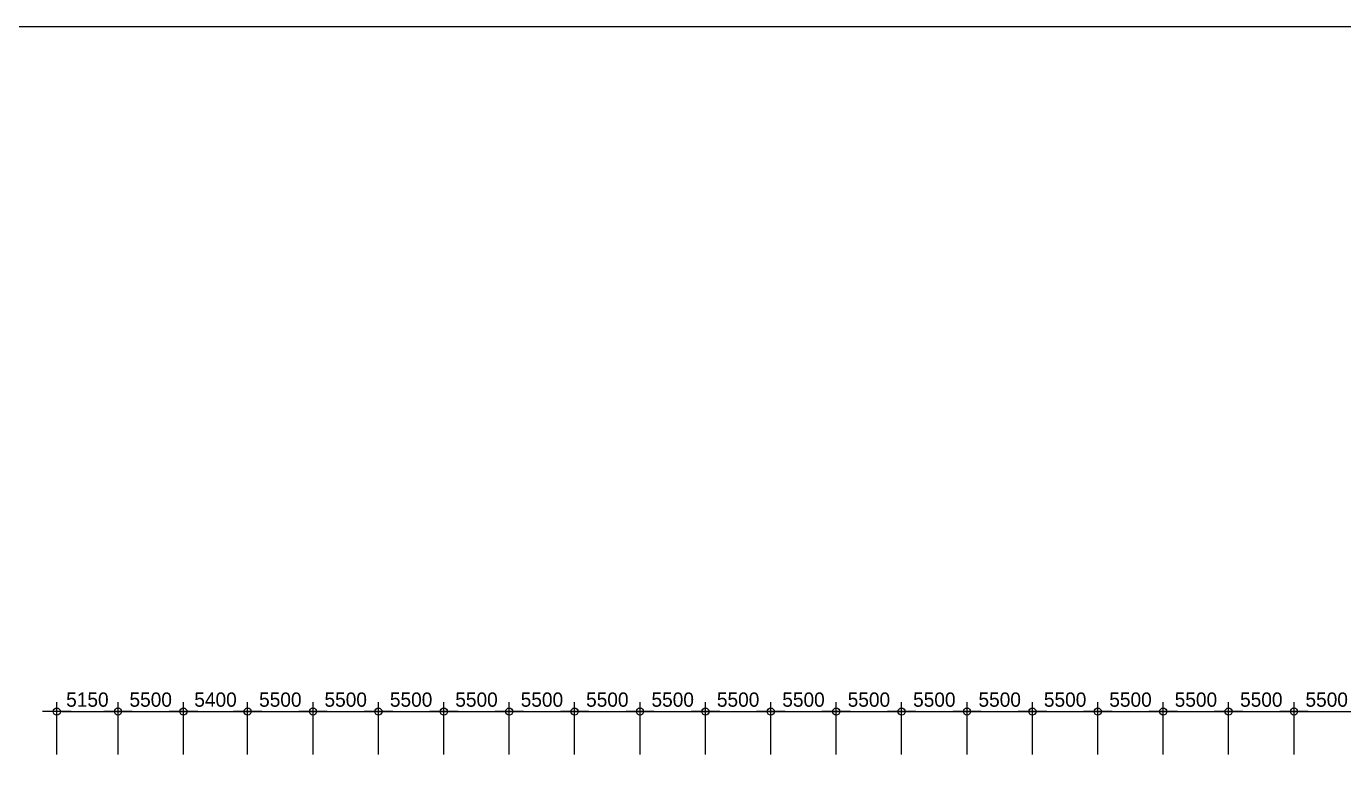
# Model space of a CAD drawing. Header units: millimetres. Extents: x -224470 to 893780, y -1288009 to 197746.
# Drawn here: x 102622 to 213406, y -1017047 to -954254 of the extents above; entities that cross this region are included whole.
import ezdxf

# ---------------------------------------------------------------- set-up
doc = ezdxf.new("R2010")
doc.units = ezdxf.units.MM
doc.header["$LTSCALE"] = 1000
doc.header["$MEASUREMENT"] = 0
doc.header["$PDSIZE"] = -10
doc.layers.get('0').update_dxf_attribs({"linetype": 'CONTINUOUS'})
doc.layers.get('Defpoints').update_dxf_attribs({"color": 171, "linetype": 'CONTINUOUS'})
doc.layers.add('NDIM', color=7, linetype='CONTINUOUS')
doc.styles.add('CGS', font='cgse', dxfattribs={"bigfont": 'cgs'})
doc.dimstyles.new('NDIM 1200', dxfattribs={"dimscale": 500, "dimtxt": 3, "dimasz": 1, "dimexe": 2, "dimexo": 2, "dimgap": 1, "dimtad": 1, "dimdec": 0, "dimdsep": 46, "dimtxsty": 'CGS', "dimblk": 'DOT0', "dimcen": 1, "dimdle": 8, "dimclrd": 2, "dimclre": 2, "dimclrt": 2, "dimadec": 0, "dimazin": 0, "dimtfac": 1, "dimtdec": 0, "dimtix": 1, "dimtmove": 2, "dimatfit": 3, "dimldrblk": 'DOT0', "dimfxl": 1, "dimtolj": 1, "dimtzin": 0, "dimlwd": -1, "dimlwe": -1, "dimarcsym": 0})

# ---------------------------------------------------------------- blocks, each defined once
blk = doc.blocks.new('DOT0')
blk.add_line((-3, 0), (3, 0))
at = {"color": 6}
blk.add_circle((0, 0), 0.75, dxfattribs=at)
blk = doc.blocks.new('*D352')
at = {"layer": 'Defpoints', "color": 0, "ltscale": 0.4, "transparency": 16777216}
for p in [(110330, -1011909), (105180, -1016309), (110330, -1016309)]:
    blk.add_point(p, dxfattribs=at)
at = {"layer": 'NDIM', "ltscale": 0.4, "transparency": 16777216}
for p, q in [((105180, -1015509), (105180, -1011109)), ((110330, -1015509), (110330, -1011109)), ((105580, -1011909), (109930, -1011909))]:
    blk.add_line(p, q, dxfattribs=at)
at = {"layer": 'NDIM', "ltscale": 0.4, "transparency": 16777216, "xscale": 400, "yscale": 400, "zscale": 400, "rotation": 180}
blk.add_blockref('DOT0', (105180, -1011909), dxfattribs=at)
at = {"layer": 'NDIM', "ltscale": 0.4, "transparency": 16777216, "xscale": 400, "yscale": 400, "zscale": 400}
blk.add_blockref('DOT0', (110330, -1011909), dxfattribs=at)
at = {"layer": 'NDIM', "ltscale": 0.4, "transparency": 16777216, "insert": (107755, -1010909), "char_height": 1200, "attachment_point": 5, "style": 'CGS'}
blk.add_mtext('\\A1;5150', dxfattribs=at)
blk = doc.blocks.new('*D353')
at = {"layer": 'Defpoints', "color": 0, "ltscale": 0.4, "transparency": 16777216}
for p in [(115830, -1011909), (110330, -1016309), (115830, -1016309)]:
    blk.add_point(p, dxfattribs=at)
at = {"layer": 'NDIM', "ltscale": 0.4, "transparency": 16777216}
for p, q in [((110330, -1015509), (110330, -1011109)), ((115830, -1015509), (115830, -1011109)), ((110730, -1011909), (115430, -1011909))]:
    blk.add_line(p, q, dxfattribs=at)
at = {"layer": 'NDIM', "ltscale": 0.4, "transparency": 16777216, "xscale": 400, "yscale": 400, "zscale": 400, "rotation": 180}
blk.add_blockref('DOT0', (110330, -1011909), dxfattribs=at)
at = {"layer": 'NDIM', "ltscale": 0.4, "transparency": 16777216, "xscale": 400, "yscale": 400, "zscale": 400}
blk.add_blockref('DOT0', (115830, -1011909), dxfattribs=at)
at = {"layer": 'NDIM', "ltscale": 0.4, "transparency": 16777216, "insert": (113080, -1010909), "char_height": 1200, "attachment_point": 5, "style": 'CGS'}
blk.add_mtext('\\A1;5500', dxfattribs=at)
blk = doc.blocks.new('*D354')
at = {"layer": 'Defpoints', "color": 0, "ltscale": 0.4, "transparency": 16777216}
for p in [(126730, -1011909), (121230, -1016309), (126730, -1016309)]:
    blk.add_point(p, dxfattribs=at)
at = {"layer": 'NDIM', "ltscale": 0.4, "transparency": 16777216}
for p, q in [((121230, -1015509), (121230, -1011109)), ((126730, -1015509), (126730, -1011109)), ((121630, -1011909), (126330, -1011909))]:
    blk.add_line(p, q, dxfattribs=at)
at = {"layer": 'NDIM', "ltscale": 0.4, "transparency": 16777216, "xscale": 400, "yscale": 400, "zscale": 400, "rotation": 180}
blk.add_blockref('DOT0', (121230, -1011909), dxfattribs=at)
at = {"layer": 'NDIM', "ltscale": 0.4, "transparency": 16777216, "xscale": 400, "yscale": 400, "zscale": 400}
blk.add_blockref('DOT0', (126730, -1011909), dxfattribs=at)
at = {"layer": 'NDIM', "ltscale": 0.4, "transparency": 16777216, "insert": (123980, -1010909), "char_height": 1200, "attachment_point": 5, "style": 'CGS'}
blk.add_mtext('\\A1;5500', dxfattribs=at)
blk = doc.blocks.new('*D355')
at = {"layer": 'Defpoints', "color": 0, "ltscale": 0.4, "transparency": 16777216}
for p in [(121230, -1011909), (115830, -1016309), (121230, -1016309)]:
    blk.add_point(p, dxfattribs=at)
at = {"layer": 'NDIM', "ltscale": 0.4, "transparency": 16777216}
for p, q in [((115830, -1015509), (115830, -1011109)), ((121230, -1015509), (121230, -1011109)), ((116230, -1011909), (120830, -1011909))]:
    blk.add_line(p, q, dxfattribs=at)
at = {"layer": 'NDIM', "ltscale": 0.4, "transparency": 16777216, "xscale": 400, "yscale": 400, "zscale": 400, "rotation": 180}
blk.add_blockref('DOT0', (115830, -1011909), dxfattribs=at)
at = {"layer": 'NDIM', "ltscale": 0.4, "transparency": 16777216, "xscale": 400, "yscale": 400, "zscale": 400}
blk.add_blockref('DOT0', (121230, -1011909), dxfattribs=at)
at = {"layer": 'NDIM', "ltscale": 0.4, "transparency": 16777216, "insert": (118530, -1010909), "char_height": 1200, "attachment_point": 5, "style": 'CGS'}
blk.add_mtext('\\A1;5400', dxfattribs=at)
blk = doc.blocks.new('*D356')
at = {"layer": 'Defpoints', "color": 0, "ltscale": 0.4, "transparency": 16777216}
for p in [(132230, -1011909), (126730, -1016309), (132230, -1016309)]:
    blk.add_point(p, dxfattribs=at)
at = {"layer": 'NDIM', "ltscale": 0.4, "transparency": 16777216}
for p, q in [((126730, -1015509), (126730, -1011109)), ((132230, -1015509), (132230, -1011109)), ((127130, -1011909), (131830, -1011909))]:
    blk.add_line(p, q, dxfattribs=at)
at = {"layer": 'NDIM', "ltscale": 0.4, "transparency": 16777216, "xscale": 400, "yscale": 400, "zscale": 400, "rotation": 180}
blk.add_blockref('DOT0', (126730, -1011909), dxfattribs=at)
at = {"layer": 'NDIM', "ltscale": 0.4, "transparency": 16777216, "xscale": 400, "yscale": 400, "zscale": 400}
blk.add_blockref('DOT0', (132230, -1011909), dxfattribs=at)
at = {"layer": 'NDIM', "ltscale": 0.4, "transparency": 16777216, "insert": (129480, -1010909), "char_height": 1200, "attachment_point": 5, "style": 'CGS'}
blk.add_mtext('\\A1;5500', dxfattribs=at)
blk = doc.blocks.new('*D357')
at = {"layer": 'Defpoints', "color": 0, "ltscale": 0.4, "transparency": 16777216}
for p in [(137730, -1011909), (132230, -1016309), (137730, -1016309)]:
    blk.add_point(p, dxfattribs=at)
at = {"layer": 'NDIM', "ltscale": 0.4, "transparency": 16777216}
for p, q in [((132230, -1015509), (132230, -1011109)), ((137730, -1015509), (137730, -1011109)), ((132630, -1011909), (137330, -1011909))]:
    blk.add_line(p, q, dxfattribs=at)
at = {"layer": 'NDIM', "ltscale": 0.4, "transparency": 16777216, "xscale": 400, "yscale": 400, "zscale": 400, "rotation": 180}
blk.add_blockref('DOT0', (132230, -1011909), dxfattribs=at)
at = {"layer": 'NDIM', "ltscale": 0.4, "transparency": 16777216, "xscale": 400, "yscale": 400, "zscale": 400}
blk.add_blockref('DOT0', (137730, -1011909), dxfattribs=at)
at = {"layer": 'NDIM', "ltscale": 0.4, "transparency": 16777216, "insert": (134980, -1010909), "char_height": 1200, "attachment_point": 5, "style": 'CGS'}
blk.add_mtext('\\A1;5500', dxfattribs=at)
blk = doc.blocks.new('*D358')
at = {"layer": 'Defpoints', "color": 0, "ltscale": 0.4, "transparency": 16777216}
for p in [(143230, -1011909), (137730, -1016309), (143230, -1016309)]:
    blk.add_point(p, dxfattribs=at)
at = {"layer": 'NDIM', "ltscale": 0.4, "transparency": 16777216}
for p, q in [((137730, -1015509), (137730, -1011109)), ((143230, -1015509), (143230, -1011109)), ((138130, -1011909), (142830, -1011909))]:
    blk.add_line(p, q, dxfattribs=at)
at = {"layer": 'NDIM', "ltscale": 0.4, "transparency": 16777216, "xscale": 400, "yscale": 400, "zscale": 400, "rotation": 180}
blk.add_blockref('DOT0', (137730, -1011909), dxfattribs=at)
at = {"layer": 'NDIM', "ltscale": 0.4, "transparency": 16777216, "xscale": 400, "yscale": 400, "zscale": 400}
blk.add_blockref('DOT0', (143230, -1011909), dxfattribs=at)
at = {"layer": 'NDIM', "ltscale": 0.4, "transparency": 16777216, "insert": (140480, -1010909), "char_height": 1200, "attachment_point": 5, "style": 'CGS'}
blk.add_mtext('\\A1;5500', dxfattribs=at)
blk = doc.blocks.new('*D359')
at = {"layer": 'Defpoints', "color": 0, "ltscale": 0.4, "transparency": 16777216}
for p in [(148730, -1011909), (143230, -1016309), (148730, -1016309)]:
    blk.add_point(p, dxfattribs=at)
at = {"layer": 'NDIM', "ltscale": 0.4, "transparency": 16777216}
for p, q in [((143230, -1015509), (143230, -1011109)), ((148730, -1015509), (148730, -1011109)), ((143630, -1011909), (148330, -1011909))]:
    blk.add_line(p, q, dxfattribs=at)
at = {"layer": 'NDIM', "ltscale": 0.4, "transparency": 16777216, "xscale": 400, "yscale": 400, "zscale": 400, "rotation": 180}
blk.add_blockref('DOT0', (143230, -1011909), dxfattribs=at)
at = {"layer": 'NDIM', "ltscale": 0.4, "transparency": 16777216, "xscale": 400, "yscale": 400, "zscale": 400}
blk.add_blockref('DOT0', (148730, -1011909), dxfattribs=at)
at = {"layer": 'NDIM', "ltscale": 0.4, "transparency": 16777216, "insert": (145980, -1010909), "char_height": 1200, "attachment_point": 5, "style": 'CGS'}
blk.add_mtext('\\A1;5500', dxfattribs=at)
blk = doc.blocks.new('*D391')
at = {"layer": 'Defpoints', "color": 0, "ltscale": 0.4, "transparency": 16777216}
for p in [(154230, -1011909), (148730, -1016309), (154230, -1016309)]:
    blk.add_point(p, dxfattribs=at)
at = {"layer": 'NDIM', "ltscale": 0.4, "transparency": 16777216}
for p, q in [((148730, -1015509), (148730, -1011109)), ((154230, -1015509), (154230, -1011109)), ((149130, -1011909), (153830, -1011909))]:
    blk.add_line(p, q, dxfattribs=at)
at = {"layer": 'NDIM', "ltscale": 0.4, "transparency": 16777216, "xscale": 400, "yscale": 400, "zscale": 400, "rotation": 180}
blk.add_blockref('DOT0', (148730, -1011909), dxfattribs=at)
at = {"layer": 'NDIM', "ltscale": 0.4, "transparency": 16777216, "xscale": 400, "yscale": 400, "zscale": 400}
blk.add_blockref('DOT0', (154230, -1011909), dxfattribs=at)
at = {"layer": 'NDIM', "ltscale": 0.4, "transparency": 16777216, "insert": (151480, -1010909), "char_height": 1200, "attachment_point": 5, "style": 'CGS'}
blk.add_mtext('\\A1;5500', dxfattribs=at)
blk = doc.blocks.new('*D392')
at = {"layer": 'Defpoints', "color": 0, "ltscale": 0.4, "transparency": 16777216}
for p in [(159730, -1011909), (154230, -1016309), (159730, -1016309)]:
    blk.add_point(p, dxfattribs=at)
at = {"layer": 'NDIM', "ltscale": 0.4, "transparency": 16777216}
for p, q in [((154230, -1015509), (154230, -1011109)), ((159730, -1015509), (159730, -1011109)), ((154630, -1011909), (159330, -1011909))]:
    blk.add_line(p, q, dxfattribs=at)
at = {"layer": 'NDIM', "ltscale": 0.4, "transparency": 16777216, "xscale": 400, "yscale": 400, "zscale": 400, "rotation": 180}
blk.add_blockref('DOT0', (154230, -1011909), dxfattribs=at)
at = {"layer": 'NDIM', "ltscale": 0.4, "transparency": 16777216, "xscale": 400, "yscale": 400, "zscale": 400}
blk.add_blockref('DOT0', (159730, -1011909), dxfattribs=at)
at = {"layer": 'NDIM', "ltscale": 0.4, "transparency": 16777216, "insert": (156980, -1010909), "char_height": 1200, "attachment_point": 5, "style": 'CGS'}
blk.add_mtext('\\A1;5500', dxfattribs=at)
blk = doc.blocks.new('*D393')
at = {"layer": 'Defpoints', "color": 0, "ltscale": 0.4, "transparency": 16777216}
for p in [(165230, -1011909), (159730, -1016309), (165230, -1016309)]:
    blk.add_point(p, dxfattribs=at)
at = {"layer": 'NDIM', "ltscale": 0.4, "transparency": 16777216}
for p, q in [((159730, -1015509), (159730, -1011109)), ((165230, -1015509), (165230, -1011109)), ((160130, -1011909), (164830, -1011909))]:
    blk.add_line(p, q, dxfattribs=at)
at = {"layer": 'NDIM', "ltscale": 0.4, "transparency": 16777216, "xscale": 400, "yscale": 400, "zscale": 400, "rotation": 180}
blk.add_blockref('DOT0', (159730, -1011909), dxfattribs=at)
at = {"layer": 'NDIM', "ltscale": 0.4, "transparency": 16777216, "xscale": 400, "yscale": 400, "zscale": 400}
blk.add_blockref('DOT0', (165230, -1011909), dxfattribs=at)
at = {"layer": 'NDIM', "ltscale": 0.4, "transparency": 16777216, "insert": (162480, -1010909), "char_height": 1200, "attachment_point": 5, "style": 'CGS'}
blk.add_mtext('\\A1;5500', dxfattribs=at)
blk = doc.blocks.new('*D394')
at = {"layer": 'Defpoints', "color": 0, "ltscale": 0.4, "transparency": 16777216}
for p in [(170730, -1011909), (165230, -1016309), (170730, -1016309)]:
    blk.add_point(p, dxfattribs=at)
at = {"layer": 'NDIM', "ltscale": 0.4, "transparency": 16777216}
for p, q in [((165230, -1015509), (165230, -1011109)), ((170730, -1015509), (170730, -1011109)), ((165630, -1011909), (170330, -1011909))]:
    blk.add_line(p, q, dxfattribs=at)
at = {"layer": 'NDIM', "ltscale": 0.4, "transparency": 16777216, "xscale": 400, "yscale": 400, "zscale": 400, "rotation": 180}
blk.add_blockref('DOT0', (165230, -1011909), dxfattribs=at)
at = {"layer": 'NDIM', "ltscale": 0.4, "transparency": 16777216, "xscale": 400, "yscale": 400, "zscale": 400}
blk.add_blockref('DOT0', (170730, -1011909), dxfattribs=at)
at = {"layer": 'NDIM', "ltscale": 0.4, "transparency": 16777216, "insert": (167980, -1010909), "char_height": 1200, "attachment_point": 5, "style": 'CGS'}
blk.add_mtext('\\A1;5500', dxfattribs=at)
blk = doc.blocks.new('*D395')
at = {"layer": 'Defpoints', "color": 0, "ltscale": 0.4, "transparency": 16777216}
for p in [(176230, -1011909), (170730, -1016309), (176230, -1016309)]:
    blk.add_point(p, dxfattribs=at)
at = {"layer": 'NDIM', "ltscale": 0.4, "transparency": 16777216}
for p, q in [((170730, -1015509), (170730, -1011109)), ((176230, -1015509), (176230, -1011109)), ((171130, -1011909), (175830, -1011909))]:
    blk.add_line(p, q, dxfattribs=at)
at = {"layer": 'NDIM', "ltscale": 0.4, "transparency": 16777216, "xscale": 400, "yscale": 400, "zscale": 400, "rotation": 180}
blk.add_blockref('DOT0', (170730, -1011909), dxfattribs=at)
at = {"layer": 'NDIM', "ltscale": 0.4, "transparency": 16777216, "xscale": 400, "yscale": 400, "zscale": 400}
blk.add_blockref('DOT0', (176230, -1011909), dxfattribs=at)
at = {"layer": 'NDIM', "ltscale": 0.4, "transparency": 16777216, "insert": (173480, -1010909), "char_height": 1200, "attachment_point": 5, "style": 'CGS'}
blk.add_mtext('\\A1;5500', dxfattribs=at)
blk = doc.blocks.new('*D396')
at = {"layer": 'Defpoints', "color": 0, "ltscale": 0.4, "transparency": 16777216}
for p in [(181730, -1011909), (176230, -1016309), (181730, -1016309)]:
    blk.add_point(p, dxfattribs=at)
at = {"layer": 'NDIM', "ltscale": 0.4, "transparency": 16777216}
for p, q in [((176230, -1015509), (176230, -1011109)), ((181730, -1015509), (181730, -1011109)), ((176630, -1011909), (181330, -1011909))]:
    blk.add_line(p, q, dxfattribs=at)
at = {"layer": 'NDIM', "ltscale": 0.4, "transparency": 16777216, "xscale": 400, "yscale": 400, "zscale": 400, "rotation": 180}
blk.add_blockref('DOT0', (176230, -1011909), dxfattribs=at)
at = {"layer": 'NDIM', "ltscale": 0.4, "transparency": 16777216, "xscale": 400, "yscale": 400, "zscale": 400}
blk.add_blockref('DOT0', (181730, -1011909), dxfattribs=at)
at = {"layer": 'NDIM', "ltscale": 0.4, "transparency": 16777216, "insert": (178980, -1010909), "char_height": 1200, "attachment_point": 5, "style": 'CGS'}
blk.add_mtext('\\A1;5500', dxfattribs=at)
blk = doc.blocks.new('*D397')
at = {"layer": 'Defpoints', "color": 0, "ltscale": 0.4, "transparency": 16777216}
for p in [(187230, -1011909), (181730, -1016309), (187230, -1016309)]:
    blk.add_point(p, dxfattribs=at)
at = {"layer": 'NDIM', "ltscale": 0.4, "transparency": 16777216}
for p, q in [((181730, -1015509), (181730, -1011109)), ((187230, -1015509), (187230, -1011109)), ((182130, -1011909), (186830, -1011909))]:
    blk.add_line(p, q, dxfattribs=at)
at = {"layer": 'NDIM', "ltscale": 0.4, "transparency": 16777216, "xscale": 400, "yscale": 400, "zscale": 400, "rotation": 180}
blk.add_blockref('DOT0', (181730, -1011909), dxfattribs=at)
at = {"layer": 'NDIM', "ltscale": 0.4, "transparency": 16777216, "xscale": 400, "yscale": 400, "zscale": 400}
blk.add_blockref('DOT0', (187230, -1011909), dxfattribs=at)
at = {"layer": 'NDIM', "ltscale": 0.4, "transparency": 16777216, "insert": (184480, -1010909), "char_height": 1200, "attachment_point": 5, "style": 'CGS'}
blk.add_mtext('\\A1;5500', dxfattribs=at)
blk = doc.blocks.new('*D398')
at = {"layer": 'Defpoints', "color": 0, "ltscale": 0.4, "transparency": 16777216}
for p in [(192730, -1011909), (187230, -1016309), (192730, -1016309)]:
    blk.add_point(p, dxfattribs=at)
at = {"layer": 'NDIM', "ltscale": 0.4, "transparency": 16777216}
for p, q in [((187230, -1015509), (187230, -1011109)), ((192730, -1015509), (192730, -1011109)), ((187630, -1011909), (192330, -1011909))]:
    blk.add_line(p, q, dxfattribs=at)
at = {"layer": 'NDIM', "ltscale": 0.4, "transparency": 16777216, "xscale": 400, "yscale": 400, "zscale": 400, "rotation": 180}
blk.add_blockref('DOT0', (187230, -1011909), dxfattribs=at)
at = {"layer": 'NDIM', "ltscale": 0.4, "transparency": 16777216, "xscale": 400, "yscale": 400, "zscale": 400}
blk.add_blockref('DOT0', (192730, -1011909), dxfattribs=at)
at = {"layer": 'NDIM', "ltscale": 0.4, "transparency": 16777216, "insert": (189980, -1010909), "char_height": 1200, "attachment_point": 5, "style": 'CGS'}
blk.add_mtext('\\A1;5500', dxfattribs=at)
blk = doc.blocks.new('*D399')
at = {"layer": 'Defpoints', "color": 0, "ltscale": 0.4, "transparency": 16777216}
for p in [(198230, -1011909), (192730, -1016309), (198230, -1016309)]:
    blk.add_point(p, dxfattribs=at)
at = {"layer": 'NDIM', "ltscale": 0.4, "transparency": 16777216}
for p, q in [((192730, -1015509), (192730, -1011109)), ((198230, -1015509), (198230, -1011109)), ((193130, -1011909), (197830, -1011909))]:
    blk.add_line(p, q, dxfattribs=at)
at = {"layer": 'NDIM', "ltscale": 0.4, "transparency": 16777216, "xscale": 400, "yscale": 400, "zscale": 400, "rotation": 180}
blk.add_blockref('DOT0', (192730, -1011909), dxfattribs=at)
at = {"layer": 'NDIM', "ltscale": 0.4, "transparency": 16777216, "xscale": 400, "yscale": 400, "zscale": 400}
blk.add_blockref('DOT0', (198230, -1011909), dxfattribs=at)
at = {"layer": 'NDIM', "ltscale": 0.4, "transparency": 16777216, "insert": (195480, -1010909), "char_height": 1200, "attachment_point": 5, "style": 'CGS'}
blk.add_mtext('\\A1;5500', dxfattribs=at)
blk = doc.blocks.new('*D400')
at = {"layer": 'Defpoints', "color": 0, "ltscale": 0.4, "transparency": 16777216}
for p in [(203730, -1011909), (198230, -1016309), (203730, -1016309)]:
    blk.add_point(p, dxfattribs=at)
at = {"layer": 'NDIM', "ltscale": 0.4, "transparency": 16777216}
for p, q in [((198230, -1015509), (198230, -1011109)), ((203730, -1015509), (203730, -1011109)), ((198630, -1011909), (203330, -1011909))]:
    blk.add_line(p, q, dxfattribs=at)
at = {"layer": 'NDIM', "ltscale": 0.4, "transparency": 16777216, "xscale": 400, "yscale": 400, "zscale": 400, "rotation": 180}
blk.add_blockref('DOT0', (198230, -1011909), dxfattribs=at)
at = {"layer": 'NDIM', "ltscale": 0.4, "transparency": 16777216, "xscale": 400, "yscale": 400, "zscale": 400}
blk.add_blockref('DOT0', (203730, -1011909), dxfattribs=at)
at = {"layer": 'NDIM', "ltscale": 0.4, "transparency": 16777216, "insert": (200980, -1010909), "char_height": 1200, "attachment_point": 5, "style": 'CGS'}
blk.add_mtext('\\A1;5500', dxfattribs=at)
blk = doc.blocks.new('*D401')
at = {"layer": 'Defpoints', "color": 0, "ltscale": 0.4, "transparency": 16777216}
for p in [(209230, -1011909), (203730, -1016309), (209230, -1016309)]:
    blk.add_point(p, dxfattribs=at)
at = {"layer": 'NDIM', "ltscale": 0.4, "transparency": 16777216}
for p, q in [((203730, -1015509), (203730, -1011109)), ((209230, -1015509), (209230, -1011109)), ((204130, -1011909), (208830, -1011909))]:
    blk.add_line(p, q, dxfattribs=at)
at = {"layer": 'NDIM', "ltscale": 0.4, "transparency": 16777216, "xscale": 400, "yscale": 400, "zscale": 400, "rotation": 180}
blk.add_blockref('DOT0', (203730, -1011909), dxfattribs=at)
at = {"layer": 'NDIM', "ltscale": 0.4, "transparency": 16777216, "xscale": 400, "yscale": 400, "zscale": 400}
blk.add_blockref('DOT0', (209230, -1011909), dxfattribs=at)
at = {"layer": 'NDIM', "ltscale": 0.4, "transparency": 16777216, "insert": (206480, -1010909), "char_height": 1200, "attachment_point": 5, "style": 'CGS'}
blk.add_mtext('\\A1;5500', dxfattribs=at)
blk = doc.blocks.new('*D402')
at = {"layer": 'Defpoints', "color": 0, "ltscale": 0.4, "transparency": 16777216}
for p in [(214730, -1011909), (209230, -1016309), (214730, -1016309)]:
    blk.add_point(p, dxfattribs=at)
at = {"layer": 'NDIM', "ltscale": 0.4, "transparency": 16777216}
for p, q in [((209230, -1015509), (209230, -1011109)), ((214730, -1015509), (214730, -1011109)), ((209630, -1011909), (214330, -1011909))]:
    blk.add_line(p, q, dxfattribs=at)
at = {"layer": 'NDIM', "ltscale": 0.4, "transparency": 16777216, "xscale": 400, "yscale": 400, "zscale": 400, "rotation": 180}
blk.add_blockref('DOT0', (209230, -1011909), dxfattribs=at)
at = {"layer": 'NDIM', "ltscale": 0.4, "transparency": 16777216, "xscale": 400, "yscale": 400, "zscale": 400}
blk.add_blockref('DOT0', (214730, -1011909), dxfattribs=at)
at = {"layer": 'NDIM', "ltscale": 0.4, "transparency": 16777216, "insert": (211980, -1010909), "char_height": 1200, "attachment_point": 5, "style": 'CGS'}
blk.add_mtext('\\A1;5500', dxfattribs=at)

msp = doc.modelspace()

# ---------------------------------------------------------------- linework, layer by layer
at = {"layer": 'Defpoints', "ltscale": 10000}
msp.add_lwpolyline([(292000, -1115221.9), (8000, -1115221.9), (8000, -954254.1), (292000, -954254.1)], close=True, dxfattribs=at)

# ---------------------------------------------------------------- dimensions: what is measured, and where the dimension line sits
at = {"layer": 'NDIM', "ltscale": 0.4}
for base, p1, p2, picture, middle in [((110330.1, -1011909.5), (105180.1, -1016309.5), (110330.1, -1016309.5), '*D352', (107755.1, -1010909.5)), ((115830.1, -1011909.5), (110330.1, -1016309.5), (115830.1, -1016309.5), '*D353', (113080.1, -1010909.5)), ((121230.1, -1011909.5), (115830.1, -1016309.5), (121230.1, -1016309.5), '*D355', (118530.1, -1010909.5)), ((126730.1, -1011909.5), (121230.1, -1016309.5), (126730.1, -1016309.5), '*D354', (123980.1, -1010909.5)), ((132230.1, -1011909.5), (126730.1, -1016309.5), (132230.1, -1016309.5), '*D356', (129480.1, -1010909.5)), ((137730.1, -1011909.5), (132230.1, -1016309.5), (137730.1, -1016309.5), '*D357', (134980.1, -1010909.5)), ((143230.1, -1011909.5), (137730.1, -1016309.5), (143230.1, -1016309.5), '*D358', (140480.1, -1010909.5)), ((148730.1, -1011909.5), (143230.1, -1016309.5), (148730.1, -1016309.5), '*D359', (145980.1, -1010909.5)), ((154230.1, -1011909.5), (148730.1, -1016309.5), (154230.1, -1016309.5), '*D391', (151480.1, -1010909.5)), ((159730.1, -1011909.5), (154230.1, -1016309.5), (159730.1, -1016309.5), '*D392', (156980.1, -1010909.5)), ((165230.1, -1011909.5), (159730.1, -1016309.5), (165230.1, -1016309.5), '*D393', (162480.1, -1010909.5)), ((170730.1, -1011909.5), (165230.1, -1016309.5), (170730.1, -1016309.5), '*D394', (167980.1, -1010909.5)), ((176230.1, -1011909.5), (170730.1, -1016309.5), (176230.1, -1016309.5), '*D395', (173480.1, -1010909.5)), ((181730.1, -1011909.5), (176230.1, -1016309.5), (181730.1, -1016309.5), '*D396', (178980.1, -1010909.5)), ((187230.1, -1011909.5), (181730.1, -1016309.5), (187230.1, -1016309.5), '*D397', (184480.1, -1010909.5)), ((192730.1, -1011909.5), (187230.1, -1016309.5), (192730.1, -1016309.5), '*D398', (189980.1, -1010909.5)), ((198230.1, -1011909.5), (192730.1, -1016309.5), (198230.1, -1016309.5), '*D399', (195480.1, -1010909.5)), ((203730.1, -1011909.5), (198230.1, -1016309.5), (203730.1, -1016309.5), '*D400', (200980.1, -1010909.5)), ((209230.1, -1011909.5), (203730.1, -1016309.5), (209230.1, -1016309.5), '*D401', (206480.1, -1010909.5)), ((214730.1, -1011909.5), (209230.1, -1016309.5), (214730.1, -1016309.5), '*D402', (211980.1, -1010909.5))]:
    dim = msp.add_linear_dim(base=base, p1=p1, p2=p2, dimstyle='NDIM 1200', override={"dimscale": 400, "dimclrd": 256, "dimclre": 256, "dimclrt": 256}, dxfattribs=at)
    dim.commit()
    dim.dimension.update_dxf_attribs({"geometry": picture, "text_midpoint": middle})

doc.saveas('drawing.dxf')
